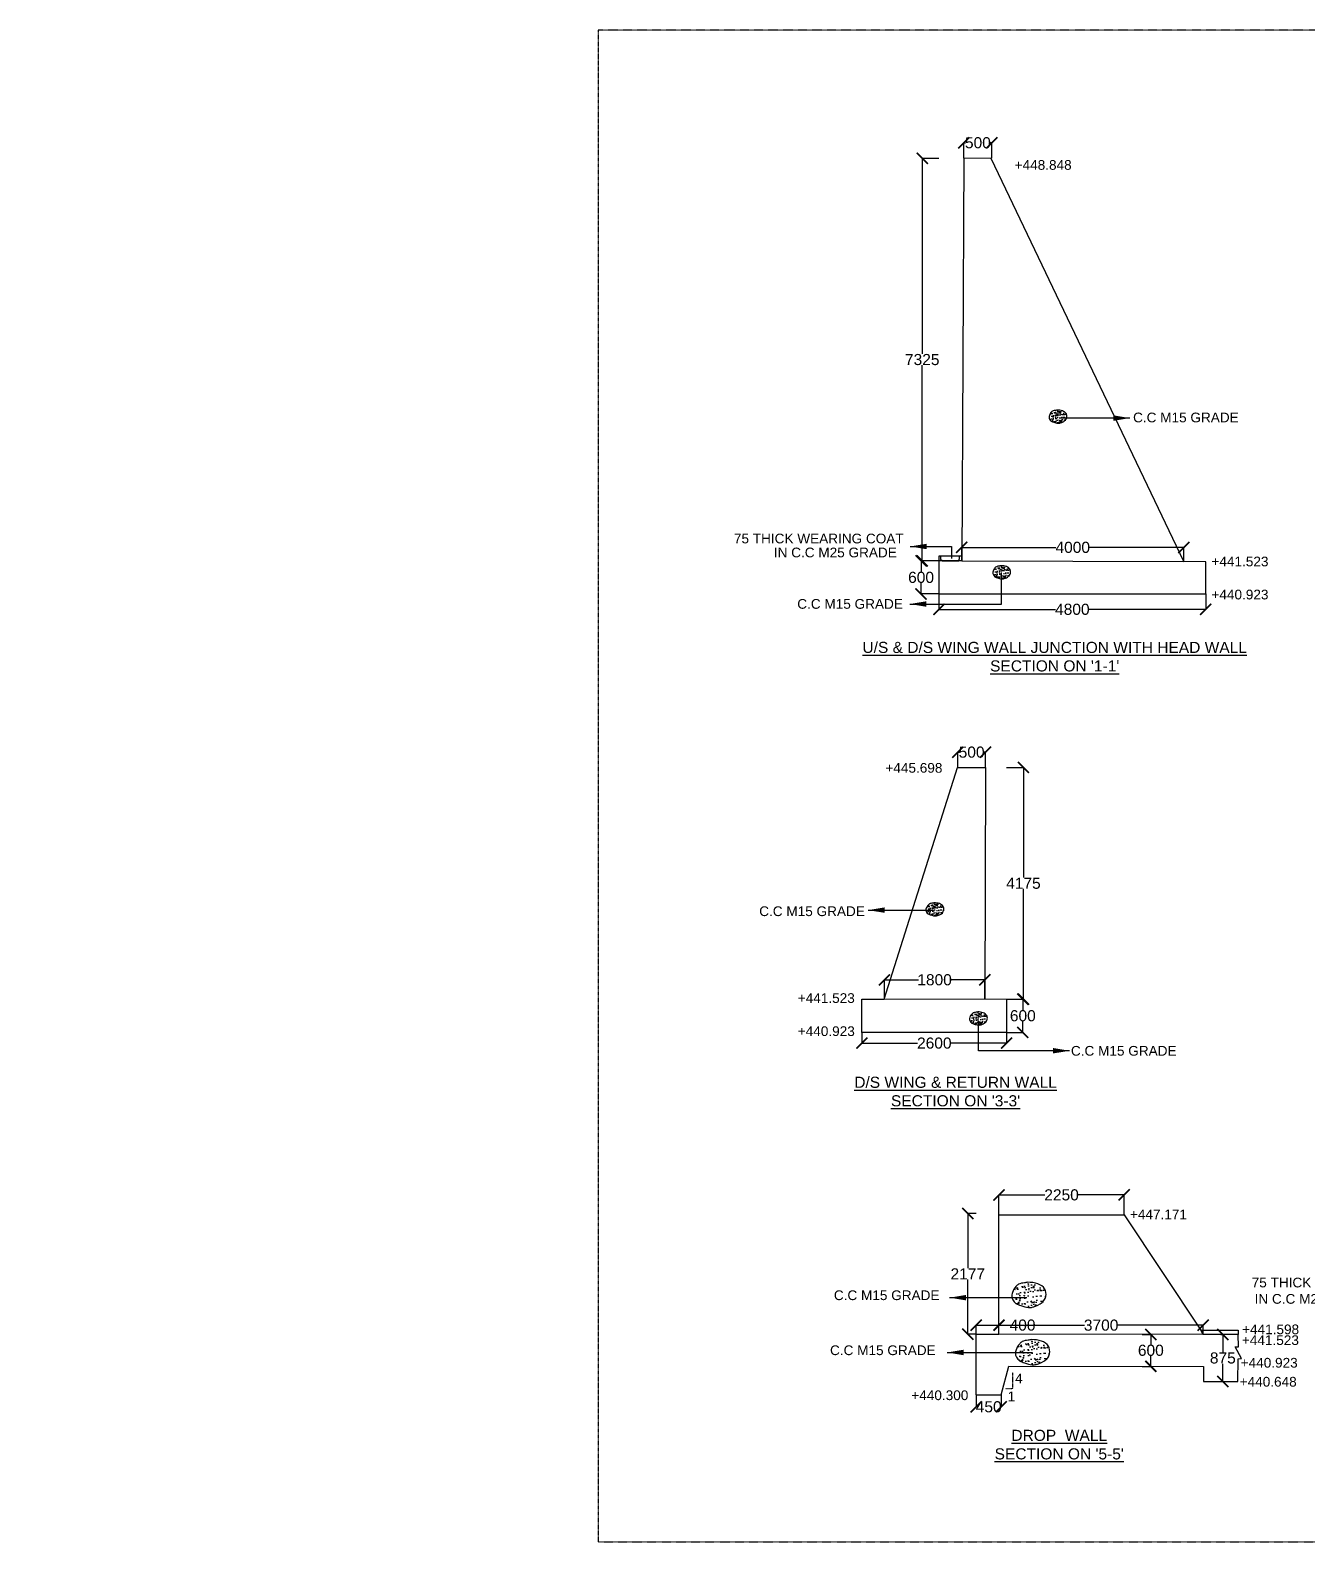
# Model space of a CAD drawing. Header units: inches. Extents: x -14031 to 34065, y 60320 to 142980.
# Drawn here: x -13849 to 9153, y 60320 to 87546 of the extents above; entities that cross this region are included whole.
import ezdxf

# ---------------------------------------------------------------- set-up
doc = ezdxf.new("R2010")
doc.units = ezdxf.units.IN
doc.header["$MEASUREMENT"] = 0
doc.linetypes.add('HIDDEN2', pattern=[0.1875, 0.125, -0.0625])
doc.layers.add('DIM TEXT', color=7, linetype='Continuous')
doc.layers.add('DRAWING', color=7, linetype='Continuous')
doc.styles.get("Standard").update_dxf_attribs({"font": 'arial.ttf'})
doc.dimstyles.new('DIM TEXT', dxfattribs={"dimtxt": 100, "dimasz": 90, "dimexe": 0.18, "dimexo": 0.0625, "dimgap": 0.09, "dimtad": 0, "dimdec": 0, "dimzin": 0, "dimdsep": 46, "dimtxsty": 'Standard', "dimcen": 0.09, "dimadec": 0, "dimazin": 0, "dimtfac": 1, "dimtdec": 0, "dimtofl": 0, "dimtmove": 0, "dimatfit": 3, "dimfxl": 1, "dimtolj": 1, "dimtzin": 0, "dimarcsym": 0})
doc.dimstyles.new('ST1', dxfattribs={"dimtxt": 400, "dimasz": 200, "dimexe": 0.18, "dimexo": 0.0625, "dimgap": 0.09, "dimtad": 0, "dimtih": 1, "dimtoh": 1, "dimdec": 0, "dimzin": 0, "dimdsep": 46, "dimtxsty": 'Standard', "dimblk": 'ARCHTICK', "dimcen": 0.09, "dimadec": 0, "dimazin": 0, "dimtfac": 1, "dimtdec": 0, "dimtofl": 0, "dimtmove": 0, "dimatfit": 3, "dimldrblk": 'ARCHTICK', "dimfxl": 1, "dimtolj": 1, "dimtzin": 0, "dimarcsym": 0})

# ---------------------------------------------------------------- blocks, each defined once
blk = doc.blocks.new('_ArchTick')
at = {"color": 0, "linetype": 'ByBlock', "const_width": 0.15}
blk.add_lwpolyline([(-0.5, -0.5), (0.5, 0.5)], dxfattribs=at)
blk = doc.blocks.new('*D7')
at = {"layer": 'Defpoints', "color": 0, "transparency": 16777216}
for p in [(2191, 77988), (2514, 77988), (2514, 77392)]:
    blk.add_point(p, dxfattribs=at)
at = {"layer": 'DRAWING', "color": 0, "lineweight": -2, "transparency": 16777216}
for p, q in [((2513, 77988), (2191, 77988)), ((2191, 77988), (2191, 77792)), ((2513, 77392), (2191, 77392)), ((2191, 77392), (2191, 77588))]:
    blk.add_line(p, q, dxfattribs=at)
at = {"layer": 'DRAWING', "color": 0, "lineweight": -2, "transparency": 16777216, "xscale": 200, "yscale": 200, "zscale": 200}
for p, rotation in [((2191, 77988), 90), ((2191, 77392), 270)]:
    blk.add_blockref('_ArchTick', p, dxfattribs=dict(at, rotation=rotation))
at = {"layer": 'DRAWING', "color": 0, "transparency": 16777216, "insert": (2191, 77690), "char_height": 200, "attachment_point": 5}
blk.add_mtext('\\A1;600', dxfattribs=at)
blk = doc.blocks.new('*D8')
at = {"layer": 'Defpoints', "color": 0, "transparency": 16777216}
for p in [(2212, 85238), (2513, 85238), (2513, 77988)]:
    blk.add_point(p, dxfattribs=at)
at = {"layer": 'DRAWING', "color": 0, "lineweight": -2, "transparency": 16777216}
for p, q in [((2513, 85238), (2212, 85238)), ((2212, 85238), (2212, 81715)), ((2212, 77988), (2212, 81511)), ((2513, 77988), (2212, 77988))]:
    blk.add_line(p, q, dxfattribs=at)
at = {"layer": 'DRAWING', "color": 0, "lineweight": -2, "transparency": 16777216, "xscale": 200, "yscale": 200, "zscale": 200}
for p, rotation in [((2212, 85238), 90), ((2212, 77988), 270)]:
    blk.add_blockref('_ArchTick', p, dxfattribs=dict(at, rotation=rotation))
at = {"layer": 'DRAWING', "color": 0, "transparency": 16777216, "insert": (2212, 81613), "char_height": 200, "attachment_point": 5}
blk.add_mtext('\\A1;7325', dxfattribs=at)
blk = doc.blocks.new('*D9')
at = {"layer": 'Defpoints', "color": 0, "transparency": 16777216}
for p in [(6922, 78230.5), (2922, 77988), (6922, 77976)]:
    blk.add_point(p, dxfattribs=at)
at = {"layer": 'DRAWING', "color": 0, "lineweight": -2, "transparency": 16777216}
for p, q in [((2922, 77988.0625), (2922, 78230.68)), ((2922, 78230.5), (4619.590764, 78230.5)), ((6922, 78230.5), (5224.409236, 78230.5)), ((6922, 77976.0625), (6922, 78230.68))]:
    blk.add_line(p, q, dxfattribs=at)
at = {"layer": 'DRAWING', "color": 0, "lineweight": -2, "transparency": 16777216, "xscale": 200, "yscale": 200, "zscale": 200, "rotation": 180}
blk.add_blockref('_ArchTick', (2922, 78230.5), dxfattribs=at)
at = {"layer": 'DRAWING', "color": 0, "lineweight": -2, "transparency": 16777216, "xscale": 200, "yscale": 200, "zscale": 200}
blk.add_blockref('_ArchTick', (6922, 78230.5), dxfattribs=at)
at = {"layer": 'DRAWING', "color": 0, "transparency": 16777216, "insert": (4922, 78230.5), "char_height": 200, "attachment_point": 5}
blk.add_mtext('\\A1;4000', dxfattribs=at)
blk = doc.blocks.new('*D10')
at = {"layer": 'Defpoints', "color": 0, "transparency": 16777216}
for p in [(2513.5, 77392), (7315.5, 77392), (7315.5, 77114.5)]:
    blk.add_point(p, dxfattribs=at)
at = {"layer": 'DRAWING', "color": 0, "lineweight": -2, "transparency": 16777216}
for p, q in [((2513.5, 77391.9375), (2513.5, 77114.32)), ((7315.5, 77391.9375), (7315.5, 77114.32)), ((2513.5, 77114.5), (4612.090764, 77114.5)), ((7315.5, 77114.5), (5216.909236, 77114.5))]:
    blk.add_line(p, q, dxfattribs=at)
at = {"layer": 'DRAWING', "color": 0, "lineweight": -2, "transparency": 16777216, "xscale": 200, "yscale": 200, "zscale": 200, "rotation": 180}
blk.add_blockref('_ArchTick', (2513.5, 77114.5), dxfattribs=at)
at = {"layer": 'DRAWING', "color": 0, "lineweight": -2, "transparency": 16777216, "xscale": 200, "yscale": 200, "zscale": 200}
blk.add_blockref('_ArchTick', (7315.5, 77114.5), dxfattribs=at)
at = {"layer": 'DRAWING', "color": 0, "transparency": 16777216, "insert": (4914.5, 77114.5), "char_height": 200, "attachment_point": 5}
blk.add_mtext('\\A1;4800', dxfattribs=at)
blk = doc.blocks.new('*D11')
at = {"layer": 'Defpoints', "color": 0, "transparency": 16777216}
for p in [(1126.5, 69496), (3732, 69496), (3732, 69301.5)]:
    blk.add_point(p, dxfattribs=at)
at = {"layer": 'DRAWING', "color": 0, "lineweight": -2, "transparency": 16777216}
for p, q in [((1126.5, 69495.9375), (1126.5, 69301.32)), ((3732, 69495.9375), (3732, 69301.32)), ((1126.5, 69301.5), (2129.16, 69301.5)), ((3732, 69301.5), (2729.34, 69301.5))]:
    blk.add_line(p, q, dxfattribs=at)
at = {"layer": 'DRAWING', "color": 0, "lineweight": -2, "transparency": 16777216, "xscale": 200, "yscale": 200, "zscale": 200, "rotation": 180}
blk.add_blockref('_ArchTick', (1126.5, 69301.5), dxfattribs=at)
at = {"layer": 'DRAWING', "color": 0, "lineweight": -2, "transparency": 16777216, "xscale": 200, "yscale": 200, "zscale": 200}
blk.add_blockref('_ArchTick', (3732, 69301.5), dxfattribs=at)
at = {"layer": 'DRAWING', "color": 0, "transparency": 16777216, "insert": (2429.25, 69301.5), "char_height": 200, "attachment_point": 5}
blk.add_mtext('\\A1;2600', dxfattribs=at)
blk = doc.blocks.new('*D12')
at = {"layer": 'Defpoints', "color": 0, "transparency": 16777216}
for p in [(3732, 70092), (4023, 70092), (3732, 69496)]:
    blk.add_point(p, dxfattribs=at)
at = {"layer": 'DRAWING', "color": 0, "lineweight": -2, "transparency": 16777216}
for p, q in [((3732, 70092), (4024, 70092)), ((4023, 70092), (4023, 69896)), ((3732, 69496), (4024, 69496)), ((4023, 69496), (4023, 69692))]:
    blk.add_line(p, q, dxfattribs=at)
at = {"layer": 'DRAWING', "color": 0, "lineweight": -2, "transparency": 16777216, "xscale": 200, "yscale": 200, "zscale": 200}
for p, rotation in [((4023, 70092), 90), ((4023, 69496), 270)]:
    blk.add_blockref('_ArchTick', p, dxfattribs=dict(at, rotation=rotation))
at = {"layer": 'DRAWING', "color": 0, "transparency": 16777216, "insert": (4023, 69794), "char_height": 200, "attachment_point": 5}
blk.add_mtext('\\A1;600', dxfattribs=at)
blk = doc.blocks.new('*D13')
at = {"layer": 'Defpoints', "color": 0, "transparency": 16777216}
for p in [(3732, 74268), (4034, 74268), (3732, 70092)]:
    blk.add_point(p, dxfattribs=at)
at = {"layer": 'DRAWING', "color": 0, "lineweight": -2, "transparency": 16777216}
for p, q in [((3732, 74268), (4035, 74268)), ((4034, 74268), (4034, 72282)), ((4034, 70092), (4034, 72078)), ((3732, 70092), (4035, 70092))]:
    blk.add_line(p, q, dxfattribs=at)
at = {"layer": 'DRAWING', "color": 0, "lineweight": -2, "transparency": 16777216, "xscale": 200, "yscale": 200, "zscale": 200}
for p, rotation in [((4034, 74268), 90), ((4034, 70092), 270)]:
    blk.add_blockref('_ArchTick', p, dxfattribs=dict(at, rotation=rotation))
at = {"layer": 'DRAWING', "color": 0, "transparency": 16777216, "insert": (4034, 72180), "char_height": 200, "attachment_point": 5}
blk.add_mtext('\\A1;4175', dxfattribs=at)
blk = doc.blocks.new('*D14')
at = {"layer": 'Defpoints', "color": 0, "transparency": 16777216}
for p in [(2850, 74542), (2850, 74268), (3352, 74268)]:
    blk.add_point(p, dxfattribs=at)
at = {"layer": 'DRAWING', "color": 0, "lineweight": -2, "transparency": 16777216}
for p, q in [((2850, 74268), (2850, 74542)), ((2850, 74542), (2880, 74542)), ((3352, 74542), (3322, 74542)), ((3352, 74268), (3352, 74542))]:
    blk.add_line(p, q, dxfattribs=at)
at = {"layer": 'DRAWING', "color": 0, "lineweight": -2, "transparency": 16777216, "xscale": 200, "yscale": 200, "zscale": 200, "rotation": 180}
blk.add_blockref('_ArchTick', (2850, 74542), dxfattribs=at)
at = {"layer": 'DRAWING', "color": 0, "lineweight": -2, "transparency": 16777216, "xscale": 200, "yscale": 200, "zscale": 200}
blk.add_blockref('_ArchTick', (3352, 74542), dxfattribs=at)
at = {"layer": 'DRAWING', "color": 0, "transparency": 16777216, "insert": (3101, 74542), "char_height": 200, "attachment_point": 5}
blk.add_mtext('\\A1;500', dxfattribs=at)
blk = doc.blocks.new('*D20')
at = {"layer": 'Defpoints', "color": 0, "transparency": 16777216}
for p in [(3338, 70442), (1530, 70092), (3338, 70098)]:
    blk.add_point(p, dxfattribs=at)
at = {"layer": 'DRAWING', "color": 0, "lineweight": -2, "transparency": 16777216}
for p, q in [((1530, 70092), (1530, 70442)), ((1530, 70442), (2145, 70442)), ((3338, 70442), (2722, 70442)), ((3338, 70098), (3338, 70442))]:
    blk.add_line(p, q, dxfattribs=at)
at = {"layer": 'DRAWING', "color": 0, "lineweight": -2, "transparency": 16777216, "xscale": 200, "yscale": 200, "zscale": 200, "rotation": 180}
blk.add_blockref('_ArchTick', (1530, 70442), dxfattribs=at)
at = {"layer": 'DRAWING', "color": 0, "lineweight": -2, "transparency": 16777216, "xscale": 200, "yscale": 200, "zscale": 200}
blk.add_blockref('_ArchTick', (3338, 70442), dxfattribs=at)
at = {"layer": 'DRAWING', "color": 0, "transparency": 16777216, "insert": (2434, 70442), "char_height": 200, "attachment_point": 5}
blk.add_mtext('\\A1;1800', dxfattribs=at)
blk = doc.blocks.new('*D21')
at = {"layer": 'Defpoints', "color": 0, "transparency": 16777216}
for p in [(3593.5, 66568), (3593.5, 66210.5), (5847.5, 66210.5)]:
    blk.add_point(p, dxfattribs=at)
at = {"layer": 'DRAWING', "color": 0, "lineweight": -2, "transparency": 16777216}
for p, q in [((3593.5, 66210.5625), (3593.5, 66568.18)), ((3593.5, 66568), (4420.41, 66568)), ((5847.5, 66568), (5020.59, 66568)), ((5847.5, 66210.5625), (5847.5, 66568.18))]:
    blk.add_line(p, q, dxfattribs=at)
at = {"layer": 'DRAWING', "color": 0, "lineweight": -2, "transparency": 16777216, "xscale": 200, "yscale": 200, "zscale": 200, "rotation": 180}
blk.add_blockref('_ArchTick', (3593.5, 66568), dxfattribs=at)
at = {"layer": 'DRAWING', "color": 0, "lineweight": -2, "transparency": 16777216, "xscale": 200, "yscale": 200, "zscale": 200}
blk.add_blockref('_ArchTick', (5847.5, 66568), dxfattribs=at)
at = {"layer": 'DRAWING', "color": 0, "transparency": 16777216, "insert": (4720.5, 66568), "char_height": 200, "attachment_point": 5}
blk.add_mtext('\\A1;2250', dxfattribs=at)
blk = doc.blocks.new('*D22')
at = {"layer": 'Defpoints', "color": 0, "transparency": 16777216}
for p in [(3182, 62967), (3636, 62967), (3182, 62751)]:
    blk.add_point(p, dxfattribs=at)
at = {"layer": 'DRAWING', "color": 0, "lineweight": -2, "transparency": 16777216}
for p, q in [((3182, 62967), (3182, 62751)), ((3636, 62967), (3636, 62751)), ((3182, 62751), (3184, 62751)), ((3636, 62751), (3634, 62751))]:
    blk.add_line(p, q, dxfattribs=at)
at = {"layer": 'DRAWING', "color": 0, "lineweight": -2, "transparency": 16777216, "xscale": 200, "yscale": 200, "zscale": 200, "rotation": 180}
blk.add_blockref('_ArchTick', (3182, 62751), dxfattribs=at)
at = {"layer": 'DRAWING', "color": 0, "lineweight": -2, "transparency": 16777216, "xscale": 200, "yscale": 200, "zscale": 200}
blk.add_blockref('_ArchTick', (3636, 62751), dxfattribs=at)
at = {"layer": 'DRAWING', "color": 0, "transparency": 16777216, "insert": (3409, 62751), "char_height": 200, "attachment_point": 5}
blk.add_mtext('\\A1;450', dxfattribs=at)
blk = doc.blocks.new('*D23')
at = {"layer": 'Defpoints', "color": 0, "transparency": 16777216}
for p in [(3182, 64059), (3594, 64222), (3594, 64059)]:
    blk.add_point(p, dxfattribs=at)
at = {"layer": 'DRAWING', "color": 0, "lineweight": -2, "transparency": 16777216}
for p, q in [((3182, 64059), (3182, 64222)), ((3182, 64222), (3594, 64222)), ((3594, 64059), (3594, 64222)), ((3594, 64222), (3794, 64222))]:
    blk.add_line(p, q, dxfattribs=at)
at = {"layer": 'DRAWING', "color": 0, "lineweight": -2, "transparency": 16777216, "xscale": 200, "yscale": 200, "zscale": 200, "rotation": 180}
blk.add_blockref('_ArchTick', (3182, 64222), dxfattribs=at)
at = {"layer": 'DRAWING', "color": 0, "lineweight": -2, "transparency": 16777216, "xscale": 200, "yscale": 200, "zscale": 200}
blk.add_blockref('_ArchTick', (3594, 64222), dxfattribs=at)
at = {"layer": 'DRAWING', "color": 0, "transparency": 16777216, "insert": (4018, 64222), "char_height": 200, "attachment_point": 5}
blk.add_mtext('\\A1;400', dxfattribs=at)
blk = doc.blocks.new('*D24')
at = {"layer": 'Defpoints', "color": 0, "transparency": 16777216}
for p in [(3594, 64059), (7272, 64221), (7272, 64054)]:
    blk.add_point(p, dxfattribs=at)
at = {"layer": 'DRAWING', "color": 0, "lineweight": -2, "transparency": 16777216}
for p, q in [((3594, 64059), (3594, 64221)), ((3594, 64221), (5135, 64221)), ((7272, 64221), (5731, 64221)), ((7272, 64054), (7272, 64221))]:
    blk.add_line(p, q, dxfattribs=at)
at = {"layer": 'DRAWING', "color": 0, "lineweight": -2, "transparency": 16777216, "xscale": 200, "yscale": 200, "zscale": 200, "rotation": 180}
blk.add_blockref('_ArchTick', (3594, 64221), dxfattribs=at)
at = {"layer": 'DRAWING', "color": 0, "lineweight": -2, "transparency": 16777216, "xscale": 200, "yscale": 200, "zscale": 200}
blk.add_blockref('_ArchTick', (7272, 64221), dxfattribs=at)
at = {"layer": 'DRAWING', "color": 0, "transparency": 16777216, "insert": (5433, 64221), "char_height": 200, "attachment_point": 5}
blk.add_mtext('\\A1;3700', dxfattribs=at)
blk = doc.blocks.new('*D25')
at = {"layer": 'Defpoints', "color": 0, "transparency": 16777216}
for p in [(6173, 64055), (6172, 63480), (6328, 63480)]:
    blk.add_point(p, dxfattribs=at)
at = {"layer": 'DRAWING', "color": 0, "lineweight": -2, "transparency": 16777216}
for p, q in [((6173, 64055), (6329, 64055)), ((6328, 64055), (6328, 63870)), ((6172, 63480), (6329, 63480)), ((6328, 63480), (6328, 63665))]:
    blk.add_line(p, q, dxfattribs=at)
at = {"layer": 'DRAWING', "color": 0, "lineweight": -2, "transparency": 16777216, "xscale": 200, "yscale": 200, "zscale": 200}
for p, rotation in [((6328, 64055), 90), ((6328, 63480), 270)]:
    blk.add_blockref('_ArchTick', p, dxfattribs=dict(at, rotation=rotation))
at = {"layer": 'DRAWING', "color": 0, "transparency": 16777216, "insert": (6328, 63768), "char_height": 200, "attachment_point": 5}
blk.add_mtext('\\A1;600', dxfattribs=at)
blk = doc.blocks.new('*D26')
at = {"layer": 'Defpoints', "color": 0, "transparency": 16777216}
for p in [(7588, 64054), (7588, 63206), (7624, 63206)]:
    blk.add_point(p, dxfattribs=at)
at = {"layer": 'DRAWING', "color": 0, "lineweight": -2, "transparency": 16777216}
for p, q in [((7588, 64054), (7625, 64054)), ((7624, 64054), (7624, 63732)), ((7624, 63206), (7624, 63528)), ((7588, 63206), (7625, 63206))]:
    blk.add_line(p, q, dxfattribs=at)
at = {"layer": 'DRAWING', "color": 0, "lineweight": -2, "transparency": 16777216, "xscale": 200, "yscale": 200, "zscale": 200}
for p, rotation in [((7624, 64054), 90), ((7624, 63206), 270)]:
    blk.add_blockref('_ArchTick', p, dxfattribs=dict(at, rotation=rotation))
at = {"layer": 'DRAWING', "color": 0, "transparency": 16777216, "insert": (7624, 63630), "char_height": 200, "attachment_point": 5}
blk.add_mtext('\\A1;875', dxfattribs=at)
blk = doc.blocks.new('*D27')
at = {"layer": 'Defpoints', "color": 0, "transparency": 16777216}
for p in [(3032, 66234), (3182, 66234), (3182, 64059)]:
    blk.add_point(p, dxfattribs=at)
at = {"layer": 'DRAWING', "color": 0, "lineweight": -2, "transparency": 16777216}
for p, q in [((3182, 66234), (3032, 66234)), ((3032, 66234), (3032, 65247)), ((3032, 64059), (3032, 65046)), ((3182, 64059), (3032, 64059))]:
    blk.add_line(p, q, dxfattribs=at)
at = {"layer": 'DRAWING', "color": 0, "lineweight": -2, "transparency": 16777216, "xscale": 200, "yscale": 200, "zscale": 200}
for p, rotation in [((3032, 66234), 90), ((3032, 64059), 270)]:
    blk.add_blockref('_ArchTick', p, dxfattribs=dict(at, rotation=rotation))
at = {"layer": 'DRAWING', "color": 0, "transparency": 16777216, "insert": (3032, 65146), "char_height": 200, "attachment_point": 5}
blk.add_mtext('\\A1;2177', dxfattribs=at)
blk = doc.blocks.new('*D28')
at = {"layer": 'Defpoints', "color": 0, "transparency": 16777216}
for p in [(2962, 85518), (2962, 85244), (3465, 85244)]:
    blk.add_point(p, dxfattribs=at)
at = {"layer": 'DRAWING', "color": 0, "lineweight": -2, "transparency": 16777216}
for p, q in [((2962, 85244), (2962, 85518)), ((2962, 85518), (2993, 85518)), ((3465, 85518), (3434, 85518)), ((3465, 85244), (3465, 85518))]:
    blk.add_line(p, q, dxfattribs=at)
at = {"layer": 'DRAWING', "color": 0, "lineweight": -2, "transparency": 16777216, "xscale": 200, "yscale": 200, "zscale": 200, "rotation": 180}
blk.add_blockref('_ArchTick', (2962, 85518), dxfattribs=at)
at = {"layer": 'DRAWING', "color": 0, "lineweight": -2, "transparency": 16777216, "xscale": 200, "yscale": 200, "zscale": 200}
blk.add_blockref('_ArchTick', (3465, 85518), dxfattribs=at)
at = {"layer": 'DRAWING', "color": 0, "transparency": 16777216, "insert": (3214, 85518), "char_height": 200, "attachment_point": 5}
blk.add_mtext('\\A1;500', dxfattribs=at)

msp = doc.modelspace()

# ---------------------------------------------------------------- hatches: boundary and pattern name
at = {"layer": 'DRAWING'}
h = msp.add_hatch(dxfattribs=at)
h.set_pattern_fill('AR-CONC', color=256, scale=15, style=0)
h.set_pattern_definition([(50, (1012, 2803.5), (107.58903, -9.41282), [11.25, -123.75]), (355, (1012, 2803.5), (-20.8127, 112.82882), [9, -99]), (100.4514, (1020.97, 2802.72), (86.77641, 103.41593), [9.56103, -105.17132]), (46.1842, (1012, 2833.5), (160.08616, -24.82785), [16.875, -185.625]), (96.6356, (1025.34, 2831.43), (140.1994, 146.11768), [14.34154, -157.75695]), (351.1842, (1012, 2833.5), (140.1993, 146.1178), [13.5, -148.5]), (21, (1027, 2826), (89.53606, -60.39283), [11.25, -123.75]), (326, (1027, 2826), (36.4973, 108.7725), [9, -99]), (71.4514, (1034.46, 2820.97), (126.0334, 48.37957), [9.56103, -105.17132]), (37.5, (1012, 2803.5), (1.823978, 49.934078), [0, -97.8, 0, -100.5, 0, -99.375]), (7.5, (1012, 2803.5), (39.46043, 59.161757), [0, -57.3, 0, -95.55, 0, -37.875]), (327.5, (978.55, 2803.5), (80.073365, -3.38323), [0, -37.5, 0, -117, 0, -155.25]), (317.5, (963.55, 2803.5), (87.477925, 15.01575), [0, -48.75, 0, -77.7, 0, -110.25])])
edge = h.paths.add_edge_path()
edge.add_spline(control_points=[(4644.5, 80704), (4676.3, 80702.1), (4735, 80698.5), (4809.8, 80649.9), (4820.9, 80579.3), (4791.4, 80513.3), (4736.4, 80485.6), (4685.6, 80468.2), (4638.2, 80464.9), (4587.9, 80483.9), (4533.2, 80499.9), (4506.3, 80533.1), (4489.8, 80569.3), (4501.4, 80616.7), (4524.4, 80657.6), (4563.6, 80692.1), (4599.3, 80695.8), (4628.2, 80700.5), (4638.8, 80702.8), (4644.5, 80704)], knot_values=[0, 0, 0, 0, 95.1892851, 175.4902814, 244.4558525, 289.2330788, 384.9213749, 415.2858278, 451.3725289, 524.134126, 575.2124971, 617.7330804, 647.8162983, 691.3048025, 756.3048025, 787.9315317, 843.5934577, 858.800364, 876.1569189, 876.1569189, 876.1569189, 876.1569189], degree=3, periodic=0)
h = msp.add_hatch(dxfattribs=at)
h.set_pattern_fill('AR-CONC', color=256, scale=15, style=0)
h.set_pattern_definition([(50, (0, 0), (107.58903, -9.41282), [11.25, -123.75]), (355, (0, 0), (-20.8127, 112.82882), [9, -99]), (100.4514, (8.97, -0.78), (86.77641, 103.41593), [9.56103, -105.17132]), (46.1842, (0, 30), (160.08616, -24.82785), [16.875, -185.625]), (96.6356, (13.34, 27.93), (140.1994, 146.11768), [14.34154, -157.75695]), (351.1842, (0, 30), (140.1993, 146.1178), [13.5, -148.5]), (21, (15, 22.5), (89.53606, -60.39283), [11.25, -123.75]), (326, (15, 22.5), (36.4973, 108.7725), [9, -99]), (71.4514, (22.46, 17.47), (126.0334, 48.37957), [9.56103, -105.17132]), (37.5, (0, 0), (1.823978, 49.934078), [0, -97.8, 0, -100.5, 0, -99.375]), (7.5, (0, 0), (39.46043, 59.161757), [0, -57.3, 0, -95.55, 0, -37.875]), (327.5, (-33.45, 0), (80.073365, -3.38323), [0, -37.5, 0, -117, 0, -155.25]), (317.5, (-48.45, 0), (87.477925, 15.01575), [0, -48.75, 0, -77.7, 0, -110.25])])
edge = h.paths.add_edge_path()
edge.add_spline(control_points=[(3632.5, 77900.5), (3664.3, 77898.6), (3723, 77895), (3797.8, 77846.4), (3808.9, 77775.8), (3779.4, 77709.8), (3724.4, 77682.1), (3673.6, 77664.7), (3626.2, 77661.4), (3575.9, 77680.4), (3521.2, 77696.4), (3494.3, 77729.6), (3477.8, 77765.8), (3489.4, 77813.2), (3512.4, 77854.1), (3551.6, 77888.6), (3587.3, 77892.3), (3616.2, 77897), (3626.8, 77899.3), (3632.5, 77900.5)], knot_values=[0, 0, 0, 0, 95.1892851, 175.4902814, 244.4558525, 289.2330788, 384.9213749, 415.2858278, 451.3725289, 524.134126, 575.2124971, 617.7330804, 647.8162983, 691.3048025, 756.3048025, 787.9315317, 843.5934577, 858.800364, 876.1569189, 876.1569189, 876.1569189, 876.1569189], degree=3, periodic=0)
h = msp.add_hatch(dxfattribs=at)
h.set_pattern_fill('AR-CONC', color=256, scale=15, style=0)
h.set_pattern_definition([(50, (-1203.5, -6071.5), (107.58903, -9.41282), [11.25, -123.75]), (355, (-1203.5, -6071.5), (-20.8127, 112.82882), [9, -99]), (100.4514, (-1194.53, -6072.28), (86.77641, 103.41593), [9.56103, -105.17132]), (46.1842, (-1203.5, -6041.5), (160.08616, -24.82785), [16.875, -185.625]), (96.6356, (-1190.16, -6043.57), (140.1994, 146.11768), [14.34154, -157.75695]), (351.1842, (-1203.5, -6041.5), (140.1993, 146.1178), [13.5, -148.5]), (21, (-1188.5, -6049), (89.53606, -60.39283), [11.25, -123.75]), (326, (-1188.5, -6049), (36.4973, 108.7725), [9, -99]), (71.4514, (-1181.04, -6054.03), (126.0334, 48.37957), [9.56103, -105.17132]), (37.5, (-1203.5, -6071.5), (1.823978, 49.934078), [0, -97.8, 0, -100.5, 0, -99.375]), (7.5, (-1203.5, -6071.5), (39.46043, 59.161757), [0, -57.3, 0, -95.55, 0, -37.875]), (327.5, (-1236.95, -6071.5), (80.073365, -3.38323), [0, -37.5, 0, -117, 0, -155.25]), (317.5, (-1251.95, -6071.5), (87.477925, 15.01575), [0, -48.75, 0, -77.7, 0, -110.25])])
edge = h.paths.add_edge_path()
edge.add_spline(control_points=[(2429, 71829), (2460.8, 71827.1), (2519.5, 71823.5), (2594.3, 71774.9), (2605.4, 71704.3), (2575.9, 71638.3), (2520.9, 71610.6), (2470.1, 71593.2), (2422.7, 71589.9), (2372.4, 71608.9), (2317.7, 71624.9), (2290.8, 71658.1), (2274.3, 71694.3), (2285.9, 71741.7), (2308.9, 71782.6), (2348.1, 71817.1), (2383.8, 71820.8), (2412.7, 71825.5), (2423.3, 71827.8), (2429, 71829)], knot_values=[0, 0, 0, 0, 95.1892851, 175.4902814, 244.4558525, 289.2330788, 384.9213749, 415.2858278, 451.3725289, 524.134126, 575.2124971, 617.7330804, 647.8162983, 691.3048025, 756.3048025, 787.9315317, 843.5934577, 858.800364, 876.1569189, 876.1569189, 876.1569189, 876.1569189], degree=3, periodic=0)
h = msp.add_hatch(dxfattribs=at)
h.set_pattern_fill('AR-CONC', color=256, scale=15, style=0)
h.set_pattern_definition([(50, (-419, -8036.5), (107.58903, -9.41282), [11.25, -123.75]), (355, (-419, -8036.5), (-20.8127, 112.82882), [9, -99]), (100.4514, (-410.03, -8037.28), (86.77641, 103.41593), [9.56103, -105.17132]), (46.1842, (-419, -8006.5), (160.08616, -24.82785), [16.875, -185.625]), (96.6356, (-405.66, -8008.57), (140.1994, 146.11768), [14.34154, -157.75695]), (351.1842, (-419, -8006.5), (140.1993, 146.1178), [13.5, -148.5]), (21, (-404, -8014), (89.53606, -60.39283), [11.25, -123.75]), (326, (-404, -8014), (36.4973, 108.7725), [9, -99]), (71.4514, (-396.54, -8019.03), (126.0334, 48.37957), [9.56103, -105.17132]), (37.5, (-419, -8036.5), (1.823978, 49.934078), [0, -97.8, 0, -100.5, 0, -99.375]), (7.5, (-419, -8036.5), (39.46043, 59.161757), [0, -57.3, 0, -95.55, 0, -37.875]), (327.5, (-452.45, -8036.5), (80.073365, -3.38323), [0, -37.5, 0, -117, 0, -155.25]), (317.5, (-467.45, -8036.5), (87.477925, 15.01575), [0, -48.75, 0, -77.7, 0, -110.25])])
edge = h.paths.add_edge_path()
edge.add_spline(control_points=[(3213.5, 69864), (3245.3, 69862.1), (3304, 69858.5), (3378.8, 69809.9), (3389.9, 69739.3), (3360.4, 69673.3), (3305.4, 69645.6), (3254.6, 69628.2), (3207.2, 69624.9), (3156.9, 69643.9), (3102.2, 69659.9), (3075.3, 69693.1), (3058.8, 69729.3), (3070.4, 69776.7), (3093.4, 69817.6), (3132.6, 69852.1), (3168.3, 69855.8), (3197.2, 69860.5), (3207.8, 69862.8), (3213.5, 69864)], knot_values=[0, 0, 0, 0, 95.1892851, 175.4902814, 244.4558525, 289.2330788, 384.9213749, 415.2858278, 451.3725289, 524.134126, 575.2124971, 617.7330804, 647.8162983, 691.3048025, 756.3048025, 787.9315317, 843.5934577, 858.800364, 876.1569189, 876.1569189, 876.1569189, 876.1569189], degree=3, periodic=0)
h = msp.add_hatch(dxfattribs=at)
h.set_pattern_fill('AR-CONC', color=256, scale=28.866515, style=0)
h.set_pattern_definition([(50, (-2878.31, -84918.38), (207.04802, -18.11435), [21.6499, -238.14875]), (355, (-2878.3, -84918.38), (-40.05267, 217.13166), [17.3199, -190.519]), (100.4514, (-2861.06, -84919.89), (166.9955, 199.01717), [18.39957, -202.3953]), (46.1842, (-2878.3, -84860.65), (308.0753, -47.77957), [32.4748, -357.2231]), (96.6356, (-2852.64, -84864.63), (269.80455, 281.1939), [27.59936, -303.5929]), (351.1842, (-2878.3, -84860.65), (269.8043, 281.1941), [25.97986, -285.7785]), (21, (-2849.44, -84875.08), (172.30626, -116.22204), [21.6499, -238.14875]), (326, (-2849.44, -84875.08), (70.23666, 209.32555), [17.3199, -190.519]), (71.4514, (-2835.08, -84884.76), (242.543, 93.10331), [18.39957, -202.3953]), (37.5, (-2878.31, -84918.38), (3.510126, 96.094855), [0, -188.20968, 0, -193.40565, 0, -191.24066]), (7.5, (-2878.31, -84918.38), (75.93901, 113.852916), [0, -110.27009, 0, -183.8797, 0, -72.88795]), (327.5, (-2942.68, -84918.38), (154.095934, -6.510805), [0, -72.16629, 0, -225.15882, 0, -298.76843]), (317.5, (-2971.55, -84918.38), (168.34552, 28.89682), [0, -93.81617, 0, -149.52855, 0, -212.16889])])
edge = h.paths.add_edge_path()
edge.add_spline(control_points=[(4112.2, 64996), (4173.4, 64992.3), (4286.3, 64985.5), (4430.3, 64891.9), (4451.7, 64756), (4394.9, 64629), (4289.1, 64575.7), (4191.2, 64542.3), (4100.1, 64535.9), (4003.4, 64572.4), (3898, 64603.2), (3846.3, 64667.1), (3814.5, 64736.8), (3836.8, 64828.1), (3881.2, 64906.7), (3956.6, 64973.2), (4025.2, 64980.2), (4080.9, 64989.3), (4101.3, 64993.7), (4112.2, 64996)], knot_values=[0, 0, 0, 0, 95.1892851, 175.4902814, 244.4558525, 289.2330788, 384.9213749, 415.2858278, 451.3725289, 524.134126, 575.2124971, 617.7330804, 647.8162983, 691.3048025, 756.3048025, 787.9315317, 843.5934577, 858.800364, 876.1569189, 876.1569189, 876.1569189, 876.1569189], degree=3, periodic=0)
h = msp.add_hatch(dxfattribs=at)
h.set_pattern_fill('AR-CONC', color=256, scale=28.866515, style=0)
h.set_pattern_definition([(50, (-2811.36, -85950.8), (207.04802, -18.11435), [21.6499, -238.14875]), (355, (-2811.36, -85950.8), (-40.05267, 217.13166), [17.3199, -190.519]), (100.4514, (-2794.1, -85952.31), (166.9955, 199.01717), [18.39957, -202.3953]), (46.1842, (-2811.36, -85893.07), (308.0753, -47.77957), [32.4748, -357.2231]), (96.6356, (-2785.7, -85897.05), (269.80455, 281.1939), [27.59936, -303.5929]), (351.1842, (-2811.36, -85893.07), (269.8043, 281.1941), [25.97986, -285.7785]), (21, (-2782.5, -85907.5), (172.30626, -116.22204), [21.6499, -238.14875]), (326, (-2782.5, -85907.5), (70.23666, 209.32555), [17.3199, -190.519]), (71.4514, (-2768.14, -85917.19), (242.543, 93.10331), [18.39957, -202.3953]), (37.5, (-2811.364, -85950.8), (3.510126, 96.094855), [0, -188.20968, 0, -193.40565, 0, -191.24066]), (7.5, (-2811.36, -85950.8), (75.93901, 113.852916), [0, -110.27009, 0, -183.8797, 0, -72.88795]), (327.5, (-2875.736, -85950.8), (154.095934, -6.510805), [0, -72.16629, 0, -225.15882, 0, -298.76843]), (317.5, (-2904.6, -85950.8), (168.34552, 28.89682), [0, -93.81617, 0, -149.52855, 0, -212.16889])])
edge = h.paths.add_edge_path()
edge.add_spline(control_points=[(4179.1, 63963.6), (4240.4, 63959.9), (4353.3, 63953.1), (4497.2, 63859.4), (4518.6, 63723.5), (4461.9, 63596.6), (4356.1, 63543.3), (4258.2, 63509.9), (4167, 63503.5), (4070.3, 63540), (3964.9, 63570.8), (3913.3, 63634.7), (3881.5, 63704.4), (3903.7, 63795.7), (3948.1, 63874.3), (4023.6, 63940.8), (4092.2, 63947.8), (4147.8, 63956.9), (4168.2, 63961.2), (4179.1, 63963.6)], knot_values=[0, 0, 0, 0, 95.1892851, 175.4902814, 244.4558525, 289.2330788, 384.9213749, 415.2858278, 451.3725289, 524.134126, 575.2124971, 617.7330804, 647.8162983, 691.3048025, 756.3048025, 787.9315317, 843.5934577, 858.800364, 876.1569189, 876.1569189, 876.1569189, 876.1569189], degree=3, periodic=0)

# ---------------------------------------------------------------- linework, layer by layer
at = {"layer": 'DRAWING', "linetype": 'HIDDEN2'}
msp.add_lwpolyline([(34065.1, 87545.7), (-3623.9, 87545.7), (-3623.9, 60320.4), (34065.1, 60320.4)], close=True, dxfattribs=at)
at = {"layer": 'DRAWING'}
for points in [[(2962, 85244), (2922, 77988), (6922, 77976), (3454.5, 85237.5), (2962, 85244)], [(2922.5, 78070), (2513.5, 78070), (2513.5, 77392), (7315.5, 77392), (7315.5, 77972.5), (6922, 77976)], [(2922, 77988), (2513.5, 77988)], [(2543, 78070), (2543, 78038.5), (2543, 78021), (2575, 77988), (2872, 77988), (2883.5, 78031.5), (2883.5, 78070)], [(1125, 70092), (1529.5, 70092), (2849.5, 74267.5), (3352.5, 74267.5), (3337.5, 70098), (3731.5, 70092), (3732, 69496), (1126.5, 69496), (1125, 70092)], [(1529.5, 70092), (3337.5, 70098)], [(3182, 62967), (3182, 64059), (3593.5, 64059), (3593.5, 66210.5), (5847.5, 66210.5), (7228, 64133), (7903, 64133), (7903, 64053.5), (7272.5, 64053.5), (7228, 64133), (7272.5, 64053.5), (3593.5, 64059)], [(3182, 62967), (3636, 62967), (3771.5, 63484.5), (7276.5, 63478), (7276.5, 63206), (7893.5, 63206), (7899, 63617.5), (7958, 63619.5), (7848.5, 63833.5), (7904.5, 63833.5), (7903, 64053.5)]]:
    msp.add_lwpolyline(points, dxfattribs=at)
at = {"layer": 'DRAWING', "linetype": 'HIDDEN2'}
msp.add_lwpolyline([(3709.9, 63083.1), (3841.6, 63084.1), (3844, 63367.9)], dxfattribs=at)
at = {"layer": 'DRAWING'}
for points in [[(4644.5, 80704), (4738.5, 80689), (4802.5, 80640.5), (4814, 80572.5), (4796, 80531.5), (4716, 80479), (4687, 80470), (4651, 80467.5), (4580.5, 80485.5), (4533.5, 80505.5), (4505.5, 80537.5), (4494.5, 80565.5), (4501, 80608.5), (4534, 80664.5), (4558.5, 80684.5), (4612.5, 80698), (4627.5, 80700.5), (4644.5, 80704)], [(3632.5, 77900.5), (3726.5, 77885.5), (3790.5, 77837), (3802, 77769), (3784, 77728), (3704, 77675.5), (3675, 77666.5), (3639, 77664), (3568.5, 77682), (3521.5, 77702), (3493.5, 77734), (3482.5, 77762), (3489, 77805), (3522, 77861), (3546.5, 77881), (3600.5, 77894.5), (3615.5, 77897), (3632.5, 77900.5)], [(2429, 71829), (2523, 71814), (2587, 71765.5), (2598.5, 71697.5), (2580.5, 71656.5), (2500.5, 71604), (2471.5, 71595), (2435.5, 71592.5), (2365, 71610.5), (2318, 71630.5), (2290, 71662.5), (2279, 71690.5), (2285.5, 71733.5), (2318.5, 71789.5), (2343, 71809.5), (2397, 71823), (2412, 71825.5), (2429, 71829)], [(3213.5, 69864), (3307.5, 69849), (3371.5, 69800.5), (3383, 69732.5), (3365, 69691.5), (3285, 69639), (3256, 69630), (3220, 69627.5), (3149.5, 69645.5), (3102.5, 69665.5), (3074.5, 69697.5), (3063.5, 69725.5), (3070, 69768.5), (3103, 69824.5), (3127.5, 69844.5), (3181.5, 69858), (3196.5, 69860.5), (3213.5, 69864)], [(4112.2, 64996), (4293.1, 64967.2), (4416.3, 64873.8), (4438.4, 64743), (4403.8, 64664.1), (4249.8, 64563), (4194, 64545.7), (4124.7, 64540.9), (3989, 64575.5), (3898.6, 64614), (3844.7, 64675.6), (3823.5, 64729.5), (3836, 64812.2), (3899.5, 64920), (3946.7, 64958.5), (4050.6, 64984.5), (4079.5, 64989.3), (4112.2, 64996)], [(4179.1, 63963.6), (4360, 63934.7), (4483.2, 63841.4), (4505.3, 63710.5), (4470.7, 63631.6), (4316.7, 63530.6), (4260.9, 63513.3), (4191.7, 63508.5), (4056, 63543.1), (3965.5, 63581.6), (3911.6, 63643.2), (3890.5, 63697.1), (3903, 63779.8), (3966.5, 63887.6), (4013.6, 63926.1), (4117.6, 63952), (4146.4, 63956.9), (4179.1, 63963.6)]]:
    msp.add_spline(points, degree=3, dxfattribs=at)

# ---------------------------------------------------------------- texts
at = {"layer": 'DIM TEXT', "insert": (-13848.5, 67945.4), "char_height": 100, "width": 31.9, "attachment_point": 1}
msp.add_mtext('\\A1;', dxfattribs=at)
at = {"layer": 'DRAWING'}
for s, p in [('+448.848', (3876.2, 85032.1)), ('C.C M15 GRADE', (6008.4, 80483.2)), ('75 THICK WEARING COAT', (-1178.5, 78303)), ('IN C.C M25 GRADE', (-459.8, 78051.7)), ('+441.523', (7419.5, 77889.5)), ('+440.923', (7419.5, 77294.1)), ('C.C M15 GRADE', (-38, 77125.2)), ('+445.698', (1548.9, 74172.4)), ('C.C M15 GRADE', (-723, 71589.9)), ('+441.523', (-28.7, 70025.7)), ('+440.923', (-28.7, 69429.7)), ('C.C M15 GRADE', (4889.4, 69075.7)), ('+447.171', (5951.8, 66128.8)), ('75 THICK WEARING COAT', (8143.9, 64902)), ('C.C M15 GRADE', (620.9, 64673.1)), ('IN C.C M25 GRADE', (8196.7, 64607.5)), ('+441.523', (7967.7, 63864.2)), ('+441.598', (7971.3, 64058.7)), ('C.C M15 GRADE', (552, 63682.4)), ('+440.923', (7946.1, 63457.2)), ('4', (3883.7, 63174)), ('+440.648', (7928.1, 63115)), ('+440.300', (2015.9, 62872)), ('1', (3749.3, 62851.7))]:
    msp.add_text(s, height=175, dxfattribs=at).set_placement(p)
at = {"layer": 'DRAWING', "char_height": 200, "attachment_point": 5}
for s, insert in [("{\\L\\C0;U/S & D/S WING WALL JUNCTION WITH HEAD WALL\\PSECTION ON '1-1'}", (4597, 76261.4)), ("{\\L\\C0;D/S WING & RETURN WALL\\PSECTION ON '3-3'}", (2811.7, 68428.5)), ("{\\L\\C0;DROP  WALL\\PSECTION ON '5-5'}", (4678.6, 62068.9))]:
    msp.add_mtext(s, dxfattribs=dict(at, insert=insert))

# ---------------------------------------------------------------- dimensions: what is measured, and where the dimension line sits
at = {"layer": 'DRAWING'}
for base, p1, p2, text, picture, middle in [((2962, 85518), (3465, 85244), (2962, 85244), '500', '*D28', (3213.5, 85518)), ((7315.5, 77114.5), (2513.5, 77392), (7315.5, 77392), '4800', '*D10', (4914.5, 77114.5)), ((2849.5, 74541.5), (3352.5, 74267.5), (2849.5, 74267.5), '500', '*D14', (3101, 74541.5)), ((3337.5, 70441.5), (1529.5, 70092), (3337.5, 70098), '1800', '*D20', (2433.5, 70441.5)), ((3732, 69301.5), (1126.5, 69496), (3732, 69496), '2600', '*D11', (2429.2, 69301.5)), ((3593.5, 66568), (5847.5, 66210.5), (3593.5, 66210.5), '2250', '*D21', (4720.5, 66568)), ((3593.5, 64221.5), (3182, 64059), (3593.5, 64059), '400', '*D23', (4018.2, 64221.5)), ((7272.5, 64221), (3593.5, 64059), (7272.5, 64053.5), '3700', '*D24', (5433, 64221)), ((3182, 62751), (3636, 62967), (3182, 62967), '450', '*D22', (3409, 62751))]:
    dim = msp.add_linear_dim(base=base, p1=p1, p2=p2, text=text, dimstyle='ST1', override={"dimtxt": 200}, dxfattribs=at)
    dim.commit()
    dim.dimension.update_dxf_attribs({"geometry": picture, "text_midpoint": middle})
for base, p1, p2, text, picture, middle in [((2212.5, 85238), (2513.4, 77988), (2513.4, 85238), '7325', '*D8', (2212.5, 81613)), ((2191.5, 77988), (2513.5, 77392), (2513.5, 77988), '600', '*D7', (2191.5, 77690)), ((4034.5, 74267.5), (3731.5, 70092), (3731.5, 74267.5), '4175', '*D13', (4034.5, 72179.8)), ((4023.5, 70092), (3732, 69496), (3731.5, 70092), '600', '*D12', (4023.5, 69794)), ((3032, 66233.5), (3182, 64059), (3182, 66233.5), '2177', '*D27', (3032, 65146.2)), ((6328.5, 63480), (6173, 64055.1), (6171.9, 63480), '600', '*D25', (6328.5, 63767.6)), ((7624.5, 63206), (7587.8, 64053.5), (7587.8, 63206), '875', '*D26', (7624.5, 63629.8))]:
    dim = msp.add_linear_dim(base=base, p1=p1, p2=p2, angle=90, text=text, dimstyle='ST1', override={"dimtxt": 200}, dxfattribs=at)
    dim.commit()
    dim.dimension.update_dxf_attribs({"geometry": picture, "text_midpoint": middle})
dim = msp.add_linear_dim(base=(6922, 78230.5), p1=(2922, 77988), p2=(6922, 77976), dimstyle='ST1', override={"dimtxt": 200}, dxfattribs=at)
dim.commit()
dim.dimension.update_dxf_attribs({"geometry": '*D9', "text_midpoint": (4922, 78230.5)})

# ---------------------------------------------------------------- leaders
for points in [[(5951.9, 80559.9), (4679.8, 80559.9)], [(1994.2, 78247.3), (2740.5, 78247.3), (2740.5, 78031.2)], [(1986.6, 77210.6), (3638.5, 77210.6), (3638.5, 77760.8)], [(1237.1, 71697.4), (2408.9, 71697.4)], [(4864.4, 69164.6), (3225.2, 69164.6), (3225.2, 69707.5)], [(2702.9, 64717.2), (4067.8, 64717.2)], [(2659.1, 63730), (4195.4, 63730)]]:
    msp.add_leader(points, dimstyle='DIM TEXT', override={"dimasz": 300, "dimgap": 0.09, "dimtad": 0}, dxfattribs=at)

doc.saveas('drawing.dxf')
